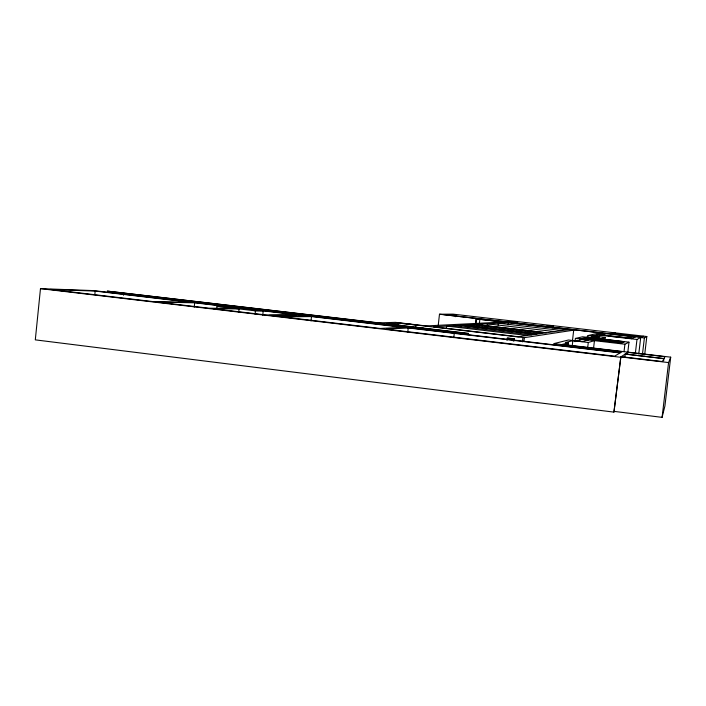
<?xml version="1.0" encoding="UTF-8"?>
<svg xmlns="http://www.w3.org/2000/svg" width="706" height="706" viewBox="0 0 706 706"><rect width="100%" height="100%" fill="white"/><g stroke="black" fill="none" stroke-linecap="round" stroke-linejoin="round"><path stroke-width="1.06" d="M588.354 339.939L582.229 341.607L568.489 340.001L553.751 343.645L622.18 351.694L620.539 352.665L93.704 290.616L40.48 288.639L35.3 339.86L613.938 412.119L620.839 356.936L668.573 362.575L670.7 357.165L562.25 344.404L568.445 342.851L568.065 346.125M94.851 294.305L95.178 291.084L191.405 302.415L153.237 301.63L50.205 289.442L95.178 291.084M123.524 295.249L123.753 293.061M194.221 307.163L194.679 302.803L296.361 314.788L265.835 314.947L212.938 308.69L239.06 308.91L238.707 312.184M216.821 308.487L217.051 306.316L225.443 306.43M255.113 314.126L255.466 310.843L263.214 310.878L262.747 315.167M311.028 320.886L311.496 316.57L402.711 327.31L380.163 328.466L282.091 316.87L311.496 316.57M398.087 325.501L398.325 323.339A15.029 0.45 6.4 0 1 415.993 324.963L415.631 328.184M407.741 332.332L408.236 327.963L620.097 352.921L614.564 356.186L386.094 329.172L408.236 327.963M438.161 325.978L439.485 314.223L453.023 314.144L646.82 336.524L644.675 354.73M446.316 328.255L446.563 326.066L527.258 335.465L531.662 334.847M455.591 316.703L455.829 314.532L443.58 314.62L507.349 321.998L516.474 321.53M453.781 337.68L454.267 333.382L455.749 333.258M460.691 327.434L460.939 325.272L536.763 334.123L531.856 334.82L453.358 325.687L446.81 326.048M467.981 327.028L468.228 324.866L541.829 333.409L546.188 332.791L474.97 324.495L468.475 324.857L468.237 327.01M475.562 323.269L476.056 318.909L479.18 318.821M475.959 323.251L476.453 318.9L573.696 330.152L572.469 340.786M479.365 323.71L479.859 319.35M486.99 327.037L487.352 323.816L554.722 331.582L561.923 330.567M498.171 325.36L498.41 323.198L562.135 330.54L568.604 329.623L508.382 322.651L498.727 323.18M508.135 324.839L508.382 322.651M507.014 340.363L507.261 338.174L508.055 338.059L514.312 338.801L514.065 340.98M513.297 341.104L513.544 338.915L514.312 338.801M516.933 323.727L517.171 321.609L508.082 322.086L545.138 326.375L552.392 325.678M522.422 341.854L522.925 337.503M523.958 340.936L524.329 337.671L573.696 330.152M552.851 327.884L553.098 325.766L545.888 326.463L610.858 333.982L614.811 332.897M572.204 346.064L572.831 340.68L588.283 342.489L594.452 340.654L593.561 348.314M575.019 341.704L575.399 338.43L582.635 336.78L594.761 338.192L599.535 336.894L588.019 335.553L587.763 337.724M573.307 340.566L579.732 341.245L579.935 338.959L587.78 340.098M585.177 339.762L585.424 337.627L623.68 342.083M587.657 347.89L588.283 342.489M591.804 338.2L592.052 336.021L599.094 337.009M596.755 336.947L597.002 334.82L636.98 339.462L640.713 337.512L644.384 337.936L646.82 336.524M602.253 335.624L602.5 333.488L598.9 333.073L588.019 335.553M604.998 339.604L605.245 337.433L592.387 335.941L597.002 334.82M613.938 412.119L620.839 356.936M624.025 351.694L624.907 344.21L628.984 342.172L627.555 354.527M624.784 357.351L625.269 354.033L663.931 358.586M635.347 353.362L636.98 339.462M638.78 353.918L640.713 337.512M642.451 354.35L644.384 337.936M663.64 360.837L663.896 358.657L625.172 354.094M614.458 411.421L662.078 417.361L668.573 362.575M670.7 357.165L664.911 406.012L662.078 417.361M643.263 336.18L640.836 337.442L611.617 334.062L615.526 332.976M631.455 338.73L632.205 338.386L610.037 336.241M620.406 343.575L624.431 341.739L586.624 337.336L580.235 338.889M605.245 337.433L600.479 338.854L628.984 342.172M609.463 336.18L610.496 335.871L597.25 334.759M572.831 340.68L565.374 342.489L568.445 342.851M602.5 333.488L598.67 334.415L632.347 338.324L635.453 336.903L439.485 314.223M527.091 335.491L518.204 336.744L433.369 326.79L446.563 326.066M541.661 333.426L537.063 334.079L461.389 325.245L468.228 324.866M554.475 331.617L546.453 332.755L475.367 324.478L487.352 323.816M632.611 338.2L625.578 337.539M461.283 332.764L462.271 332.676M582.856 341.439L579.732 341.245M421.959 328.14L423.106 328.069M453.64 325.678L460.939 325.272M487.731 323.789L498.41 323.198M595.255 338.059L586.889 337.274M254.054 310.605L261.158 310.64M235.239 308.46L208.905 308.213L156.741 302.044L194.679 302.803M220.034 306.589L227.667 306.686M612.967 333.691L641.692 336.991M476.056 318.909L503.202 322.051L426.089 325.943L395.457 322.342L379.016 322.889L107.259 291.119L467.496 333.497L468.457 333.409L386.517 323.772L401.237 323.233L524.329 337.671M605.324 335.191L599.094 334.335M585.309 337.653L623.61 342.119M582.132 338.43L621.686 342.992M575.399 338.43L624.907 344.21M507.261 338.174L513.544 338.915M217.051 306.316L255.466 310.843M40.48 288.639L620.362 357.245M401.996 325.59A15.479 0.477 6.4 0 1 389.677 323.657M664.92 356.724L662.369 361.551L621.227 356.68L627.81 352.356L664.92 356.724M309.81 316.367L280.282 316.65L269.445 315.37L299.723 315.176L309.81 316.367"/></g></svg>
